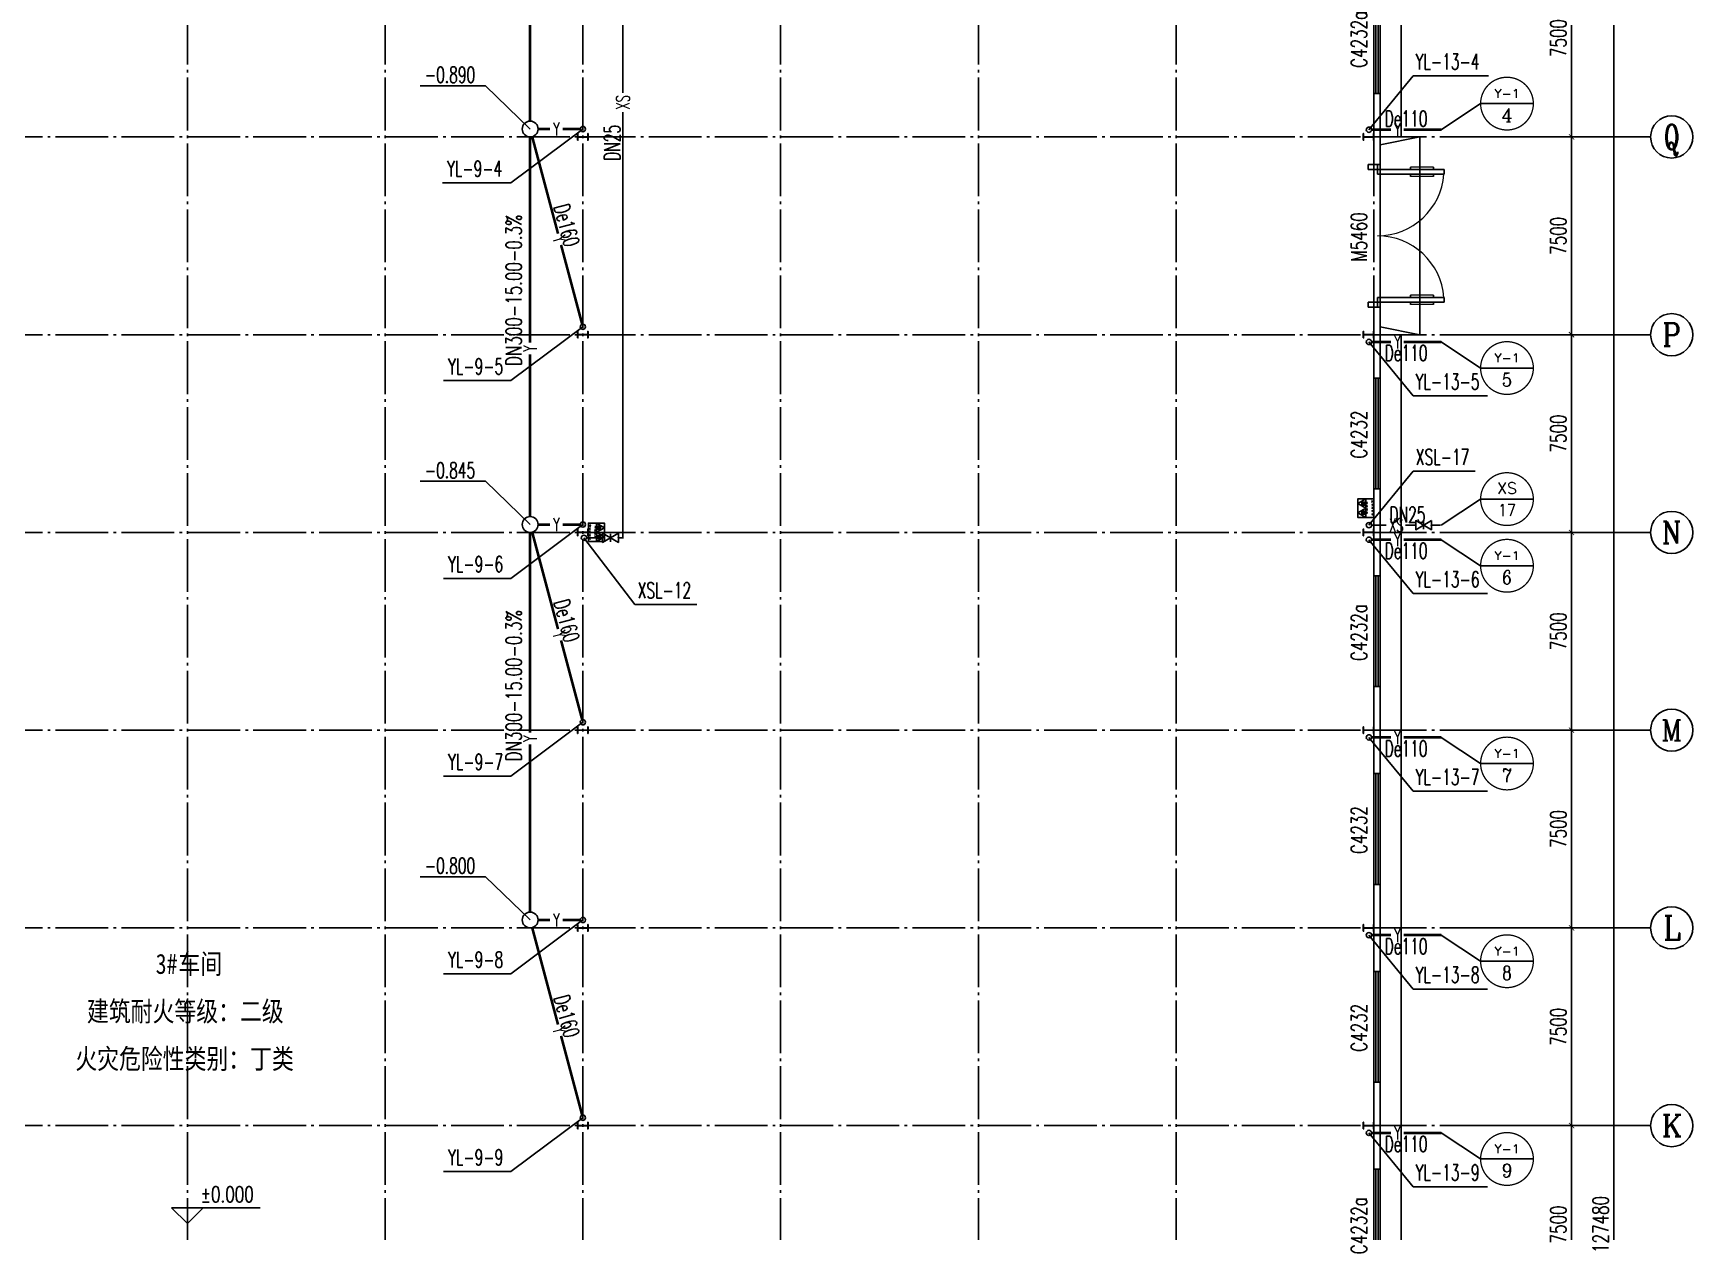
# Model space of a CAD drawing. Header units: millimetres. Extents: x 418304 to 847498, y 48187 to 111456.
# Drawn here: x 421535.7 to 421598.6, y 54710.5 to 54755.9 of the extents above; entities that cross this region are included whole.
import ezdxf
from ezdxf.enums import TextEntityAlignment as Align

# ---------------------------------------------------------------- set-up
doc = ezdxf.new("R2010")
doc.units = ezdxf.units.MM
doc.header["$LTSCALE"] = 1000
doc.linetypes.add('DOTE', pattern=[2.42, 2, -0.2, 0.02, -0.2])
for name, color, linetype in [('AXIS', 3, 'Continuous'), ('AXIS_TEXT', 7, 'Continuous'), ('COLUMN', 2, 'Continuous'), ('DIM_ELEV', 3, 'Continuous'), ('DIM_消防', 3, 'Continuous'), ('DIM_雨水', 3, 'Continuous'), ('DOTE', 8, 'DOTE'), ('EQUIP_消防', 7, 'Continuous'), ('PIPE-消防', 1, 'Continuous'), ('PIPE-雨水', 4, 'Continuous'), ('PUB_TEXT', 7, 'Continuous'), ('TEXT_消防', 7, 'Continuous'), ('TEXT_雨水', 7, 'Continuous'), ('TWT_LEAD', 3, 'Continuous'), ('TWT_TEXT', 7, 'Continuous'), ('VALVE_消防', 7, 'Continuous'), ('VPIPE-消防', 1, 'Continuous'), ('VPIPE-雨水', 4, 'Continuous'), ('WALL-PARAPET', 6, 'Continuous'), ('WELL_雨水', 4, 'Continuous'), ('WINDOW', 4, 'Continuous'), ('WINDOW_TEXT', 7, 'Continuous')]:
    doc.layers.add(name, color=color, linetype=linetype)
doc.styles.add('_TCH_AXIS', font='COMPLEX', dxfattribs={"bigfont": 'GBCBIG'})
doc.styles.add('_TCH_DIM', font='SIMPLEX', dxfattribs={"bigfont": 'GBCBIG'})
doc.styles.add('_TCH_DIM_T3', font='SIMPLEX', dxfattribs={"width": 0.705882, "bigfont": 'GBCBIG'})
doc.styles.add('_TCH_WINDOW', font='SIMPLEX', dxfattribs={"height": 3.5, "bigfont": 'GBCBIG'})
doc.styles.add('_TWT_CIRCLE', font='COMPLEX', dxfattribs={"width": 1.1, "height": 3, "bigfont": 'HZTXT'})
doc.styles.add('_TWT_PIPEDN', font='SIMPLEX', dxfattribs={"width": 0.8, "height": 3, "bigfont": 'HZTXT'})
doc.styles.add('_TWT_PIPETEXT', font='SIMPLEX', dxfattribs={"width": 0.8, "height": 3.5, "bigfont": 'HZTXT'})
doc.styles.add('_TWT_SERIAL', font='COMPLEX', dxfattribs={"width": 0.8, "height": 3, "bigfont": 'HZTXT'})
doc.styles.add('COMPLEX', font='COMPLEX')
doc.styles.add('YAYA', font='', dxfattribs={"width": 0.8, "height": 1})
doc.styles.get('YAYA').set_extended_font_data('SimSun')
doc.dimstyles.new('_TCH_ARCH&&200', dxfattribs={"dimtxt": 595, "dimasz": 200, "dimexe": 500, "dimexo": 600, "dimgap": 200, "dimtad": 1, "dimdec": 0, "dimzin": 0, "dimdsep": 46, "dimtxsty": '_TCH_DIM_T3', "dimblk": 'ARCHTICK', "dimcen": 0.09, "dimclrt": 7, "dimazin": 2, "dimtfac": 1, "dimtdec": 0, "dimtix": 1, "dimtmove": 2, "dimatfit": 3, "dimfxl": 0, "dimtolj": 1, "dimtzin": 0, "dimarcsym": 0})

# ---------------------------------------------------------------- blocks, each defined once
blk = doc.blocks.new('A$C797E1D2B')
at = {"layer": 'COLUMN'}
h = blk.add_hatch(color=256, dxfattribs=at)
h.paths.add_polyline_path([(125, 400), (250, 400), (250, 388), (130, 388), (130, 200), (125, 200)])
h.paths.add_polyline_path([(0, 400), (125, 400), (125, 200), (120, 200), (120, 388), (0, 388)])
h.paths.add_polyline_path([(0, 12), (120, 12), (120, 200), (125, 200), (125, 0), (0, 0)])
h.paths.add_polyline_path([(125, 200), (130, 200), (130, 12), (250, 12), (250, 0), (125, 0)])
blk.add_lwpolyline([(250, 0), (250, 12), (130, 12), (130, 388), (250, 388), (250, 400), (0, 400), (0, 388), (120, 388), (120, 12), (0, 12), (0, 0)], close=True, dxfattribs=at)
blk = doc.blocks.new('消防软管卷盘')
blk.add_lwpolyline([(4963954, 151899), (4963954, 150312), (4964641, 150312), (4964641, 151899)], close=True)
for points, const_width in [([(4964134, 151704), (4964482, 151704)], 1), ([(4964134, 151566), (4964482, 151566)], 1), ([(4964134, 151428), (4964482, 151428)], 1), ([(4964134, 151290), (4964482, 151290)], 1), ([(4964134, 151152), (4964482, 151152)], 1), ([(4964134, 151014), (4964482, 151014)], 0.1), ([(4964134, 150876), (4964482, 150876)], 1), ([(4964134, 150738), (4964482, 150738)], 1), ([(4964150, 150600), (4964499, 150600)], 1), ([(4964150, 150462), (4964499, 150462)], 1)]:
    blk.add_lwpolyline(points, dxfattribs=dict(const_width=const_width))
for centre, start, end in [((4964134, 151636), 90, 270), ((4964134, 151360), 90, 270), ((4964482, 151498), 270, 90), ((4964134, 151084), 90, 270), ((4964134, 150808), 90, 270), ((4964150, 150532), 90, 270), ((4964482, 151222), 270, 90), ((4964482, 150946), 270, 90), ((4964499, 150670), 270, 90)]:
    blk.add_arc(centre, 69, start, end)
blk = doc.blocks.new('$TwtSys$00000546')
h = blk.add_hatch()
h.set_pattern_fill('ANSI31', color=256, scale=200, style=0)
h.set_pattern_definition([(45, (-38543.802, -6670.83), (-17.67767, 17.67767), [])])
h.paths.add_polyline_path([(-65, 174), (65, 174), (65, 44), (-65, 44)])
for points in [[(0, 344), (-198, 0), (198, 0)], [(-65, 174), (65, 174), (65, 44), (-65, 44)]]:
    blk.add_lwpolyline(points, close=True)
blk = doc.blocks.new('92623')
blk.add_lwpolyline([(8910066, 83014), (8909273, 83014), (8909273, 82670), (8910066, 82670)], close=True)
at = {"xscale": -0.5, "yscale": 0.5, "zscale": 0.5, "rotation": 89.99999999998747}
blk.add_blockref('消防软管卷盘', (8985223, 2565334), dxfattribs=at)
at = {"layer": 'EQUIP_消防', "color": 8, "rotation": 180}
for p in [(8909471, 83014), (8909868, 83014)]:
    blk.add_blockref('$TwtSys$00000546', p, dxfattribs=at)
blk = doc.blocks.new('_AXISO')
blk.add_circle((0, 0), 0.5)
at = {"layer": 'AXIS_TEXT', "style": 'COMPLEX', "width": 1.041667}
blk.add_attdef('A', text='', height=0.56, dxfattribs=at).set_placement((-0.25, -0.28), (0.25, -0.28), align=Align.FIT)
blk = doc.blocks.new('_ArchTick')
at = {"color": 0, "linetype": 'ByBlock', "const_width": 0.15}
blk.add_lwpolyline([(-0.5, -0.5), (0.5, 0.5)], dxfattribs=at)
blk = doc.blocks.new('*D316')
at = {"layer": 'AXIS', "color": 0, "lineweight": -2}
for p, q in [((553078, 190694), (559578, 190694)), ((559078, 63214), (559078, 190694)), ((553078, 63214), (559578, 63214))]:
    blk.add_line(p, q, dxfattribs=at)
at = {"layer": 'Defpoints', "color": 0}
for p in [(552478, 190694), (559078, 190694), (552478, 63214)]:
    blk.add_point(p, dxfattribs=at)
at = {"layer": 'AXIS', "color": 0, "lineweight": -2, "xscale": 200, "yscale": 200, "zscale": 200}
for p, rotation in [((559078, 190694), 90), ((559078, 63214), 270)]:
    blk.add_blockref('_ArchTick', p, dxfattribs=dict(at, rotation=rotation))
at = {"layer": 'AXIS', "color": 7, "insert": (558581, 126954), "char_height": 595, "attachment_point": 5, "rotation": 90, "style": '_TCH_DIM_T3'}
blk.add_mtext('\\A1;127480', dxfattribs=at)
blk = doc.blocks.new('*D326')
at = {"layer": 'AXIS', "color": 0, "lineweight": -2}
for p, q in [((553078, 130704), (557978, 130704)), ((557478, 123204), (557478, 130704)), ((553078, 123204), (557978, 123204))]:
    blk.add_line(p, q, dxfattribs=at)
at = {"layer": 'Defpoints', "color": 0}
for p in [(552478, 130704), (557478, 130704), (552478, 123204)]:
    blk.add_point(p, dxfattribs=at)
at = {"layer": 'AXIS', "color": 0, "lineweight": -2, "xscale": 200, "yscale": 200, "zscale": 200}
for p, rotation in [((557478, 130704), 90), ((557478, 123204), 270)]:
    blk.add_blockref('_ArchTick', p, dxfattribs=dict(at, rotation=rotation))
at = {"layer": 'AXIS', "color": 7, "insert": (556981, 126954), "char_height": 595, "attachment_point": 5, "rotation": 90, "style": '_TCH_DIM_T3'}
blk.add_mtext('\\A1;7500', dxfattribs=at)
blk = doc.blocks.new('*D327')
at = {"layer": 'AXIS', "color": 0, "lineweight": -2}
for p, q in [((553078, 138204), (557978, 138204)), ((557478, 130704), (557478, 138204)), ((553078, 130704), (557978, 130704))]:
    blk.add_line(p, q, dxfattribs=at)
at = {"layer": 'Defpoints', "color": 0}
for p in [(552478, 138204), (557478, 138204), (552478, 130704)]:
    blk.add_point(p, dxfattribs=at)
at = {"layer": 'AXIS', "color": 0, "lineweight": -2, "xscale": 200, "yscale": 200, "zscale": 200}
for p, rotation in [((557478, 138204), 90), ((557478, 130704), 270)]:
    blk.add_blockref('_ArchTick', p, dxfattribs=dict(at, rotation=rotation))
at = {"layer": 'AXIS', "color": 7, "insert": (556981, 134454), "char_height": 595, "attachment_point": 5, "rotation": 90, "style": '_TCH_DIM_T3'}
blk.add_mtext('\\A1;7500', dxfattribs=at)
blk = doc.blocks.new('*D328')
at = {"layer": 'AXIS', "color": 0, "lineweight": -2}
for p, q in [((553078, 145704), (557978, 145704)), ((557478, 138204), (557478, 145704)), ((553078, 138204), (557978, 138204))]:
    blk.add_line(p, q, dxfattribs=at)
at = {"layer": 'Defpoints', "color": 0}
for p in [(552478, 145704), (557478, 145704), (552478, 138204)]:
    blk.add_point(p, dxfattribs=at)
at = {"layer": 'AXIS', "color": 0, "lineweight": -2, "xscale": 200, "yscale": 200, "zscale": 200}
for p, rotation in [((557478, 145704), 90), ((557478, 138204), 270)]:
    blk.add_blockref('_ArchTick', p, dxfattribs=dict(at, rotation=rotation))
at = {"layer": 'AXIS', "color": 7, "insert": (556981, 141954), "char_height": 595, "attachment_point": 5, "rotation": 90, "style": '_TCH_DIM_T3'}
blk.add_mtext('\\A1;7500', dxfattribs=at)
blk = doc.blocks.new('*D329')
at = {"layer": 'AXIS', "color": 0, "lineweight": -2}
for p, q in [((553078, 153204), (557978, 153204)), ((557478, 145704), (557478, 153204)), ((553078, 145704), (557978, 145704))]:
    blk.add_line(p, q, dxfattribs=at)
at = {"layer": 'Defpoints', "color": 0}
for p in [(552478, 153204), (557478, 153204), (552478, 145704)]:
    blk.add_point(p, dxfattribs=at)
at = {"layer": 'AXIS', "color": 0, "lineweight": -2, "xscale": 200, "yscale": 200, "zscale": 200}
for p, rotation in [((557478, 153204), 90), ((557478, 145704), 270)]:
    blk.add_blockref('_ArchTick', p, dxfattribs=dict(at, rotation=rotation))
at = {"layer": 'AXIS', "color": 7, "insert": (556981, 149454), "char_height": 595, "attachment_point": 5, "rotation": 90, "style": '_TCH_DIM_T3'}
blk.add_mtext('\\A1;7500', dxfattribs=at)
blk = doc.blocks.new('*D330')
at = {"layer": 'AXIS', "color": 0, "lineweight": -2}
for p, q in [((553078, 160704), (557978, 160704)), ((557478, 153204), (557478, 160704)), ((553078, 153204), (557978, 153204))]:
    blk.add_line(p, q, dxfattribs=at)
at = {"layer": 'Defpoints', "color": 0}
for p in [(552478, 160704), (557478, 160704), (552478, 153204)]:
    blk.add_point(p, dxfattribs=at)
at = {"layer": 'AXIS', "color": 0, "lineweight": -2, "xscale": 200, "yscale": 200, "zscale": 200}
for p, rotation in [((557478, 160704), 90), ((557478, 153204), 270)]:
    blk.add_blockref('_ArchTick', p, dxfattribs=dict(at, rotation=rotation))
at = {"layer": 'AXIS', "color": 7, "insert": (556981, 156954), "char_height": 595, "attachment_point": 5, "rotation": 90, "style": '_TCH_DIM_T3'}
blk.add_mtext('\\A1;7500', dxfattribs=at)
blk = doc.blocks.new('*D331')
at = {"layer": 'AXIS', "color": 0, "lineweight": -2}
for p, q in [((553078, 168204), (557978, 168204)), ((557478, 160704), (557478, 168204)), ((553078, 160704), (557978, 160704))]:
    blk.add_line(p, q, dxfattribs=at)
at = {"layer": 'Defpoints', "color": 0}
for p in [(552478, 168204), (557478, 168204), (552478, 160704)]:
    blk.add_point(p, dxfattribs=at)
at = {"layer": 'AXIS', "color": 0, "lineweight": -2, "xscale": 200, "yscale": 200, "zscale": 200}
for p, rotation in [((557478, 168204), 90), ((557478, 160704), 270)]:
    blk.add_blockref('_ArchTick', p, dxfattribs=dict(at, rotation=rotation))
at = {"layer": 'AXIS', "color": 7, "insert": (556981, 164454), "char_height": 595, "attachment_point": 5, "rotation": 90, "style": '_TCH_DIM_T3'}
blk.add_mtext('\\A1;7500', dxfattribs=at)
blk = doc.blocks.new('*D332')
at = {"layer": 'AXIS', "color": 0, "lineweight": -2}
for p, q in [((553078, 175704), (557978, 175704)), ((557478, 168204), (557478, 175704)), ((553078, 168204), (557978, 168204))]:
    blk.add_line(p, q, dxfattribs=at)
at = {"layer": 'Defpoints', "color": 0}
for p in [(552478, 175704), (557478, 175704), (552478, 168204)]:
    blk.add_point(p, dxfattribs=at)
at = {"layer": 'AXIS', "color": 0, "lineweight": -2, "xscale": 200, "yscale": 200, "zscale": 200}
for p, rotation in [((557478, 175704), 90), ((557478, 168204), 270)]:
    blk.add_blockref('_ArchTick', p, dxfattribs=dict(at, rotation=rotation))
at = {"layer": 'AXIS', "color": 7, "insert": (556981, 171954), "char_height": 595, "attachment_point": 5, "rotation": 90, "style": '_TCH_DIM_T3'}
blk.add_mtext('\\A1;7500', dxfattribs=at)
blk = doc.blocks.new('$DorLib2D$00000011')
for p, q in [((-0.467, 0.471), (-0.467, -0.062)), ((-0.467, 0.471), (-0.433, 0.471)), ((-0.433, 0.471), (-0.433, 0.004)), ((0.433, 0.471), (0.433, 0.004)), ((0.467, 0.471), (0.433, 0.471)), ((0.467, 0.471), (0.467, -0.062)), ((-0.483, 0.396), (-0.467, 0.396)), ((-0.417, 0.396), (-0.433, 0.396)), ((0.417, 0.396), (0.433, 0.396)), ((0.483, 0.396), (0.467, 0.396)), ((-0.483, 0.235), (-0.467, 0.235)), ((-0.417, 0.235), (-0.433, 0.235)), ((0.417, 0.235), (0.433, 0.235)), ((0.483, 0.235), (0.467, 0.235)), ((-0.5, 0.004), (-0.433, 0.004)), ((-0.5, 0.004), (-0.5, -0.062)), ((0.5, 0.004), (0.433, 0.004)), ((0.5, 0.004), (0.5, -0.062)), ((-0.5, -0.062), (-0.467, -0.062)), ((0.5, -0.062), (0.467, -0.062))]:
    blk.add_line(p, q)
at = {"lineweight": 13}
for p, q in [((-0.483, 0.396), (-0.483, 0.235)), ((-0.417, 0.396), (-0.417, 0.235)), ((0.417, 0.396), (0.417, 0.235)), ((0.483, 0.396), (0.483, 0.235))]:
    blk.add_line(p, q, dxfattribs=at)
for centre, start, end in [((-0.467, 0.004), 0, 85.904), ((0.467, 0.004), 94.096, 180)]:
    blk.add_arc(centre, 0.467, start, end, dxfattribs=at)
blk = doc.blocks.new('$TCHSYS$WIN2D')
for p, q in [((-0.5, 0.5), (0.5, 0.5)), ((-0.5, 0.5), (-0.5, -0.5)), ((0.5, 0.5), (0.5, -0.5)), ((0.5, 0.167), (-0.5, 0.167)), ((0.5, -0.167), (-0.5, -0.167)), ((-0.5, -0.5), (0.5, -0.5))]:
    blk.add_line(p, q)
blk = doc.blocks.new('$TwtSys$00000187')
blk.add_circle((0, 0, 0), 0.5)
blk = doc.blocks.new('$VALVE$00000296')
for points in [[(-125, 72), (-125, -72), (125, 72), (125, -72), (-125, 72)], [(0, 60), (0, -64)]]:
    blk.add_lwpolyline(points)
for p in [(-125, 0), (125, 0)]:
    blk.add_point(p)
blk = doc.blocks.new('234255')
at = {"layer": 'PIPE-消防', "linetype": 'Continuous'}
for points in [[(521491.3, 153000.9), (521491.3, 152965.9), (521526.3, 152965.9)], [(521491.3, 153000.9), (521526.3, 153000.9), (521526.3, 152965.9)]]:
    blk.add_hatch(color=256, dxfattribs=at).paths.add_polyline_path(points)
at = {"color": 8, "ltscale": 0.5}
for p, q in [((551718.1, 168203.9), (550218.1, 167903.9)), ((550218.1, 161003.9), (551718.1, 160703.9))]:
    blk.add_line(p, q, dxfattribs=at)
for points in [[(551018.1, 168203.9), (551018.1, 191493.9), (542478.1, 191493.9)], [(550218.1, 160703.9), (551718.1, 160703.9), (551718.1, 168203.9), (550218.1, 168203.9)], [(551018.1, 93203.9), (551018.1, 160703.9)]]:
    blk.add_lwpolyline(points, dxfattribs=at)
at = {"layer": 'AXIS'}
for p, q in [((552478.1, 168203.9), (560478.1, 168203.9)), ((552478.1, 160703.9), (560478.1, 160703.9)), ((552478.1, 153203.9), (560478.1, 153203.9)), ((552478.1, 145703.9), (560478.1, 145703.9)), ((552478.1, 138203.9), (560478.1, 138203.9)), ((552478.1, 130703.9), (560478.1, 130703.9))]:
    blk.add_line(p, q, dxfattribs=at)
at = {"layer": 'DIM_ELEV'}
for p, q in [((504978.1, 126990.7), (504378.1, 127590.7)), ((504378.1, 127590.7), (507738.1, 127590.7)), ((504978.1, 126990.7), (505578.1, 127590.7))]:
    blk.add_line(p, q, dxfattribs=at)
at = {"layer": 'DIM_消防'}
for p, q in [((552535.3, 168479.1), (554029.8, 169468.6)), ((556029.8, 169468.6), (554029.8, 169468.6)), ((552535.3, 160428.7), (554029.8, 159439.2)), ((556029.8, 159439.2), (554029.8, 159439.2)), ((549794.9, 153479.1), (551477.4, 155522.8, 3000)), ((551477.4, 155522.8, 3000), (553822.9, 155522.8, 3000)), ((552535.3, 153479.1), (554029.8, 154468.6)), ((556029.8, 154468.6), (554029.8, 154468.6)), ((520019, 153000.9), (521943.3, 150466.1)), ((552535.3, 152928.7), (554029.8, 151939.2)), ((556029.8, 151939.2), (554029.8, 151939.2)), ((521943.3, 150466.1), (524306.5, 150466.1)), ((552535.3, 145428.7), (554029.8, 144439.2)), ((556029.8, 144439.2), (554029.8, 144439.2)), ((552535.3, 137928.7), (554029.8, 136939.2)), ((556029.8, 136939.2), (554029.8, 136939.2)), ((552535.3, 130428.7), (554029.8, 129439.2)), ((556029.8, 129439.2), (554029.8, 129439.2))]:
    blk.add_line(p, q, dxfattribs=at)
at = {"layer": 'DIM_消防', "const_width": 50}
for points in [[(556029.8, 169468.6, 1), (554029.8, 169468.6, 1)], [(556029.8, 159439.2, 1), (554029.8, 159439.2, 1)], [(556029.8, 154468.6, 1), (554029.8, 154468.6, 1)], [(556029.8, 151939.2, 1), (554029.8, 151939.2, 1)], [(556029.8, 144439.2, 1), (554029.8, 144439.2, 1)], [(556029.8, 136939.2, 1), (554029.8, 136939.2, 1)], [(556029.8, 129439.2, 1), (554029.8, 129439.2, 1)]]:
    blk.add_lwpolyline(points, format="xyb", close=True, dxfattribs=at)
at = {"layer": 'DIM_雨水'}
for p, q in [((549794.9, 168479.1), (551477.4, 170522.8)), ((551477.4, 170522.8), (554327.5, 170522.8)), ((519978.1, 168503.9, 3000), (517247.7, 166460.2)), ((517247.7, 166460.2), (514651.6, 166460.2)), ((519978.1, 161003.9, 3000), (517247.7, 158960.2)), ((549794.9, 160428.7), (551477.4, 158385)), ((517247.7, 158960.2), (514687.6, 158960.2)), ((551477.4, 158385), (554291, 158385)), ((519978.1, 153503.9, 3000), (517247.7, 151460.2)), ((549794.9, 152928.7), (551477.4, 150885)), ((517247.7, 151460.2), (514687.6, 151460.2)), ((551477.4, 150885), (554291, 150885)), ((519978.1, 146003.9, 3000), (517247.7, 143960.2)), ((549794.9, 145428.7), (551477.4, 143385)), ((517247.7, 143960.2), (514687.6, 143960.2)), ((551477.4, 143385), (554291, 143385)), ((519978.1, 138503.9, 3000), (517247.7, 136460.2)), ((549794.9, 137928.7), (551477.4, 135885)), ((517247.7, 136460.2), (514687.6, 136460.2)), ((551477.4, 135885), (554291, 135885)), ((519978.1, 131003.9, 3000), (517247.7, 128960.2)), ((549794.9, 130428.7), (551477.4, 128385)), ((517247.7, 128960.2), (514687.6, 128960.2)), ((551477.4, 128385), (554291, 128385))]:
    blk.add_line(p, q, dxfattribs=at)
at = {"layer": 'DOTE'}
for p, q in [((504978.1, 60953.9), (504978.1, 192953.9)), ((512478.1, 60953.9), (512478.1, 192953.9)), ((519978.1, 60953.9), (519978.1, 192953.9)), ((527478.1, 60953.9), (527478.1, 192953.9)), ((534978.1, 60953.9), (534978.1, 192953.9)), ((542478.1, 60953.9), (542478.1, 192953.9)), ((549978.1, 60953.9), (549978.1, 192953.9)), ((457478.1, 168203.9), (552478.1, 168203.9)), ((457478.1, 160703.9), (552478.1, 160703.9)), ((457478.1, 153203.9), (552478.1, 153203.9)), ((457478.1, 145703.9), (552478.1, 145703.9)), ((457478.1, 138203.9), (552478.1, 138203.9)), ((457478.1, 130703.9), (552478.1, 130703.9))]:
    blk.add_line(p, q, dxfattribs=at)
at = {"layer": 'PIPE-消防', "linetype": 'Continuous', "const_width": 70}
for points in [[(521491.3, 169865.1), (521491.3, 183000.9)], [(521491.3, 153000.9), (521491.3, 169147)], [(520119, 153000.9), (520728.4, 153000.9)], [(521328.4, 153000.9), (521491.3, 153000.9)], [(549894.9, 153479.1), (550453.9, 153479.1)], [(551172, 153479.1), (551566.8, 153479.1)], [(552166.8, 153479.1), (552518.5, 153479.1)]]:
    blk.add_lwpolyline(points, dxfattribs=at)
at = {"layer": 'PIPE-雨水', "linetype": 'Continuous', "const_width": 100}
for points in [[(517978.1, 168803.9), (517978.1, 175561.1)], [(517978.1, 160405.8), (517978.1, 168203.9)], [(518055.4, 168214), (519036, 164536.7)], [(549894.9, 168479.1), (550627.3, 168479.1)], [(551116.9, 168479.1), (552535.3, 168479.1)], [(519150.4, 164107.9), (519952.3, 161100.5)], [(517978.1, 153803.9), (517978.1, 159962)], [(549894.9, 160428.7), (550627.3, 160428.7)], [(551116.9, 160428.7), (552535.3, 160428.7)], [(517978.1, 145606.2), (517978.1, 153203.9)], [(518055.4, 153214), (519036, 149536.7)], [(549894.9, 152928.7), (550627.3, 152928.7)], [(551116.9, 152928.7), (552535.3, 152928.7)], [(519150.4, 149107.9), (519952.3, 146100.5)], [(549894.9, 145428.7), (550627.3, 145428.7)], [(551116.9, 145428.7), (552535.3, 145428.7)], [(517978.1, 138803.9), (517978.1, 145162.4)], [(518055.4, 138214), (519036, 134536.7)], [(549894.9, 137928.7), (550627.3, 137928.7)], [(551116.9, 137928.7), (552535.3, 137928.7)], [(519150.4, 134107.9), (519952.3, 131100.5)], [(549894.9, 130428.7), (550627.3, 130428.7)], [(551116.9, 130428.7), (552535.3, 130428.7)]]:
    blk.add_lwpolyline(points, dxfattribs=at)
at = {"layer": 'PIPE-雨水', "linetype": 'Continuous', "ltscale": 2, "const_width": 100}
for points in [[(518725.8, 168503.9), (518278.1, 168503.9)], [(519878.1, 168503.9), (519215.3, 168503.9)], [(518725.8, 153503.9), (518278.1, 153503.9)], [(519878.1, 153503.9), (519215.3, 153503.9)], [(518725.8, 138503.9), (518278.1, 138503.9)], [(519878.1, 138503.9), (519215.3, 138503.9)]]:
    blk.add_lwpolyline(points, dxfattribs=at)
at = {"layer": 'TWT_LEAD'}
for p, q in [((516286.5, 170142.5), (513804.6, 170142.5)), ((517978.1, 168503.9), (516286.5, 170142.5)), ((516286.5, 155142.5), (513804.6, 155142.5)), ((517978.1, 153503.9), (516286.5, 155142.5)), ((516286.5, 140142.5), (513804.6, 140142.5)), ((517978.1, 138503.9), (516286.5, 140142.5))]:
    blk.add_line(p, q, dxfattribs=at)
at = {"layer": 'VPIPE-消防', "linetype": 'Continuous'}
for centre in [(520019, 153000.9), (549794.9, 153479.1)]:
    blk.add_circle(centre, 100, dxfattribs=at)
at = {"layer": 'VPIPE-雨水', "linetype": 'Continuous'}
for centre in [(519978.1, 168503.9), (549794.9, 168479.1), (519978.1, 161003.9), (549794.9, 160428.7), (519978.1, 153503.9), (549794.9, 152928.7), (519978.1, 146003.9), (549794.9, 145428.7), (519978.1, 138503.9), (549794.9, 137928.7), (519978.1, 131003.9), (549794.9, 130428.7)]:
    blk.add_circle(centre, 100, dxfattribs=at)
at = {"layer": 'WALL-PARAPET'}
for p, q in [((550218.1, 169853.9), (549978.1, 169853.9)), ((549978.1, 169853.9), (549978.1, 167153.9)), ((550218.1, 167153.9), (550218.1, 169853.9)), ((549978.1, 167153.9), (550218.1, 167153.9)), ((550218.1, 161753.9), (549978.1, 161753.9)), ((549978.1, 161753.9), (549978.1, 159053.9)), ((550218.1, 159053.9), (550218.1, 161753.9)), ((549978.1, 159053.9), (550218.1, 159053.9)), ((550218.1, 154853.9), (549978.1, 154853.9)), ((549978.1, 154853.9), (549978.1, 151553.9)), ((550218.1, 151553.9), (550218.1, 154853.9)), ((549978.1, 151553.9), (550218.1, 151553.9)), ((550218.1, 147353.9), (549978.1, 147353.9)), ((549978.1, 147353.9), (549978.1, 144053.9)), ((550218.1, 144053.9), (550218.1, 147353.9)), ((549978.1, 144053.9), (550218.1, 144053.9)), ((550218.1, 139853.9), (549978.1, 139853.9)), ((549978.1, 139853.9), (549978.1, 136553.9)), ((550218.1, 136553.9), (550218.1, 139853.9)), ((549978.1, 136553.9), (550218.1, 136553.9)), ((550218.1, 132353.9), (549978.1, 132353.9)), ((549978.1, 132353.9), (549978.1, 129053.9)), ((550218.1, 129053.9), (550218.1, 132353.9)), ((549978.1, 129053.9), (550218.1, 129053.9))]:
    blk.add_line(p, q, dxfattribs=at)
at = {"layer": 'WINDOW'}
blk.add_line((550218.1, 161753.9), (550218.1, 167153.9), dxfattribs=at)
at = {"rotation": 270}
for p in [(519778.1, 168328.9), (549578.1, 168328.9), (519778.1, 160828.9), (549578.1, 160828.9), (519778.1, 153328.9), (549578.1, 153328.9), (519778.1, 145828.9), (549578.1, 145828.9), (519778.1, 138328.9), (549578.1, 138328.9), (519778.1, 130828.9), (549578.1, 130828.9)]:
    blk.add_blockref('A$C797E1D2B', p, dxfattribs=at)
at = {"yscale": 0.882, "zscale": 0.882}
for p, xscale, rotation in [((476457.1, -7704203.3), -0.882, 270), ((593711.2, -7705119.4), 0.882, 90)]:
    blk.add_blockref('92623', p, dxfattribs=dict(at, xscale=xscale, rotation=rotation))
at = {"layer": 'AXIS'}
ref = blk.add_blockref('_AXISO', (561278.1, 168203.9), dxfattribs=dict(at, xscale=1600, yscale=1600, zscale=1600))
ref.add_attrib('A', 'Q', dxfattribs={"layer": 'AXIS_TEXT', "height": 953.9, "style": '_TCH_AXIS', "width": 0.807692}).set_placement((560984.6, 167726.9), (561571.6, 167726.9), align=Align.FIT)
ref = blk.add_blockref('_AXISO', (561278.1, 160703.9), dxfattribs=dict(at, xscale=1600, yscale=1600, zscale=1600))
ref.add_attrib('A', 'P', dxfattribs={"layer": 'AXIS_TEXT', "height": 870.5, "style": '_TCH_AXIS'}).set_placement((560925.8, 160268.6), (561630.5, 160268.6), align=Align.FIT)
ref = blk.add_blockref('_AXISO', (561278.1, 153203.9), dxfattribs=dict(at, xscale=1600, yscale=1600, zscale=1600))
ref.add_attrib('A', 'N', dxfattribs={"layer": 'AXIS_TEXT', "height": 830.5, "style": '_TCH_AXIS'}).set_placement((560902.4, 152788.6), (561653.8, 152788.6), align=Align.FIT)
ref = blk.add_blockref('_AXISO', (561278.1, 145703.9), dxfattribs=dict(at, xscale=1600, yscale=1600, zscale=1600))
ref.add_attrib('A', 'M', dxfattribs={"layer": 'AXIS_TEXT', "height": 792, "style": '_TCH_AXIS'}).set_placement((560882.1, 145307.9), (561674.1, 145307.9), align=Align.FIT)
ref = blk.add_blockref('_AXISO', (561278.1, 138203.9), dxfattribs=dict(at, xscale=1600, yscale=1600, zscale=1600))
ref.add_attrib('A', 'L', dxfattribs={"layer": 'AXIS_TEXT', "height": 911.4, "style": '_TCH_AXIS'}).set_placement((560952.6, 137748.2), (561603.6, 137748.2), align=Align.FIT)
ref = blk.add_blockref('_AXISO', (561278.1, 130703.9), dxfattribs=dict(at, xscale=1600, yscale=1600, zscale=1600))
ref.add_attrib('A', 'K', dxfattribs={"layer": 'AXIS_TEXT', "height": 830.5, "style": '_TCH_AXIS'}).set_placement((560902.4, 130288.6), (561653.8, 130288.6), align=Align.FIT)
at = {"layer": 'VALVE_消防', "yscale": 2.4, "zscale": 2.4}
for p, xscale in [((551866.8, 153479.1), -2.4), ((521028.4, 153000.9), 2.4)]:
    blk.add_blockref('$VALVE$00000296', p, dxfattribs=dict(at, xscale=xscale))
at = {"layer": 'WELL_雨水', "xscale": 600, "yscale": 600, "zscale": 600, "rotation": 270}
for p in [(517978.1, 168503.9), (517978.1, 153503.9), (517978.1, 138503.9)]:
    blk.add_blockref('$TwtSys$00000187', p, dxfattribs=at)
at = {"layer": 'WINDOW'}
ref = blk.add_blockref('$TCHSYS$WIN2D', (550098.1, 171953.9), dxfattribs=dict(at, xscale=-4200, yscale=-240, zscale=-4200, rotation=90))
ref.add_attrib('A', 'C4232a', (549715.8, 170823.9), dxfattribs={"layer": 'WINDOW_TEXT', "height": 595, "rotation": 90, "style": '_TCH_WINDOW', "width": 0.705882})
ref = blk.add_blockref('$DorLib2D$00000011', (550098.1, 164453.9), dxfattribs=dict(at, xscale=-5400, yscale=-5400, zscale=-5400, rotation=90))
ref.add_attrib('A', 'M5460', (549715.8, 163473.9), dxfattribs={"layer": 'WINDOW_TEXT', "height": 595, "rotation": 90, "style": '_TCH_WINDOW', "width": 0.705882})
ref = blk.add_blockref('$TCHSYS$WIN2D', (550098.1, 156953.9), dxfattribs=dict(at, xscale=-4200, yscale=-240, zscale=-4200, rotation=90))
ref.add_attrib('A', 'C4232', (549715.8, 156003.9), dxfattribs={"layer": 'WINDOW_TEXT', "height": 595, "rotation": 90, "style": '_TCH_WINDOW', "width": 0.705882})
ref = blk.add_blockref('$TCHSYS$WIN2D', (550098.1, 149453.9), dxfattribs=dict(at, xscale=-4200, yscale=-240, zscale=-4200, rotation=90))
ref.add_attrib('A', 'C4232a', (549715.8, 148323.9), dxfattribs={"layer": 'WINDOW_TEXT', "height": 595, "rotation": 90, "style": '_TCH_WINDOW', "width": 0.705882})
ref = blk.add_blockref('$TCHSYS$WIN2D', (550098.1, 141953.9), dxfattribs=dict(at, xscale=-4200, yscale=-240, zscale=-4200, rotation=90))
ref.add_attrib('A', 'C4232', (549715.8, 141003.9), dxfattribs={"layer": 'WINDOW_TEXT', "height": 595, "rotation": 90, "style": '_TCH_WINDOW', "width": 0.705882})
ref = blk.add_blockref('$TCHSYS$WIN2D', (550098.1, 134453.9), dxfattribs=dict(at, xscale=-4200, yscale=-240, zscale=-4200, rotation=90))
ref.add_attrib('A', 'C4232', (549715.8, 133503.9), dxfattribs={"layer": 'WINDOW_TEXT', "height": 595, "rotation": 90, "style": '_TCH_WINDOW', "width": 0.705882})
ref = blk.add_blockref('$TCHSYS$WIN2D', (550098.1, 126953.9), dxfattribs=dict(at, xscale=-4200, yscale=-240, zscale=-4200, rotation=90))
ref.add_attrib('A', 'C4232a', (549715.8, 125823.9), dxfattribs={"layer": 'WINDOW_TEXT', "height": 595, "rotation": 90, "style": '_TCH_WINDOW', "width": 0.705882})
at = {"layer": 'DIM_消防', "color": 7, "style": '_TWT_CIRCLE'}
for s, height, p, p2 in [('Y-1', 327.27, (554549.8, 169688.6), (555509.8, 169688.6)), ('4', 509.7, (554816.2, 168772), (555243.4, 168772)), ('Y-1', 327.27, (554549.8, 159659.2), (555509.8, 159659.2)), ('5', 517.5, (554840, 158736), (555219.5, 158736)), ('XS', 423.95, (554652.3, 154669.4), (555407.3, 154669.4)), ('17', 448.85, (554688.9, 153823.2), (555370.7, 153823.2)), ('Y-1', 327.27, (554549.8, 152159.2), (555509.8, 152159.2)), ('6', 517.5, (554840, 151236), (555219.5, 151236)), ('Y-1', 327.27, (554549.8, 144659.2), (555509.8, 144659.2)), ('7', 517.5, (554840, 143736), (555219.5, 143736)), ('Y-1', 327.27, (554549.8, 137159.2), (555509.8, 137159.2)), ('8', 517.5, (554840, 136236), (555219.5, 136236)), ('Y-1', 327.27, (554549.8, 129659.2), (555509.8, 129659.2)), ('9', 517.5, (554840, 128736), (555219.5, 128736))]:
    blk.add_text(s, height=height, dxfattribs=at).set_placement(p, p2, align=Align.FIT)
at = {"layer": 'PUB_TEXT'}
for s, height, style, width, p in [('车间', 759.49, 'YAYA', 0.8, (504639.1, 136460.3)), ('3#', 759.49, 'YAYA', 0.8, (503775, 136460.3)), ('建筑耐火等级：二级', 759.49, 'YAYA', 0.8, (501169.1, 134660.3)), ('火灾危险性类别：丁类', 759.49, 'YAYA', 0.8, (500726.9, 132860.3)), ('%%P0.000', 595, '_TCH_DIM', 0.705882, (505478.1, 127800.7))]:
    blk.add_text(s, height=height, dxfattribs=dict(at, style=style, width=width)).set_placement(p)
at = {"layer": 'TEXT_消防', "style": '_TWT_PIPETEXT', "width": 0.64}
blk.add_text('XS', height=500, rotation=90, dxfattribs=at).set_placement((521741.3, 169247))
at = {"layer": 'TEXT_消防', "linetype": 'Continuous', "style": '_TWT_PIPEDN', "width": 0.64}
blk.add_text('DN25', height=600, rotation=90, dxfattribs=at).set_placement((521391.3, 167296.9))
at = {"layer": 'TEXT_消防', "style": '_TWT_PIPETEXT', "width": 0.64}
blk.add_text('XS', height=500, dxfattribs=at).set_placement((550553.9, 153229.1))
at = {"layer": 'TEXT_消防', "linetype": 'Continuous', "style": '_TWT_PIPEDN', "width": 0.64}
blk.add_text('DN25', height=600, dxfattribs=at).set_placement((550573.5, 153579.1))
at = {"layer": 'TEXT_雨水', "style": '_TWT_PIPETEXT', "width": 0.64}
for p in [(518848.6, 168253.9), (550750.2, 168229.1), (550750.2, 160178.7), (518848.6, 153253.9), (550750.2, 152678.7), (550750.2, 145178.7), (518848.6, 138253.9), (550750.2, 137678.7), (550750.2, 130178.7)]:
    blk.add_text('Y', height=500, dxfattribs=at).set_placement(p)
at = {"layer": 'TEXT_雨水', "linetype": 'Continuous', "style": '_TWT_PIPEDN', "width": 0.64}
for p in [(550387.9, 168600), (550387.9, 159707.7), (550387.9, 152207.7), (550387.9, 144707.7), (550387.9, 137207.7), (550387.9, 129707.7)]:
    blk.add_text('De110', height=600, dxfattribs=at).set_placement(p)
for p in [(518865.1, 165565.9), (518865.1, 150565.9), (518865.1, 135565.9)]:
    blk.add_text('De160', height=600, rotation=284.931417, dxfattribs=at).set_placement(p)
at = {"layer": 'TEXT_雨水', "style": '_TWT_PIPETEXT', "width": 0.64}
for rotation, p in [(284.931417, (518820.2, 164375.7)), (90, (518228.1, 160062)), (284.931417, (518820.2, 149375.7)), (90, (518228.1, 145262.4)), (284.931417, (518820.2, 134375.7))]:
    blk.add_text('Y', height=500, rotation=rotation, dxfattribs=at).set_placement(p)
at = {"layer": 'TWT_TEXT', "style": '_TWT_SERIAL', "width": 0.64}
for s, p in [('YL-13-4', (551569.2, 170762.8)), ('-0.890', (513984.6, 170262.5)), ('YL-9-4', (514831.6, 166700.2)), ('YL-9-5', (514867.6, 159200.2)), ('YL-13-5', (551569.3, 158625)), ('XSL-17', (551576.6, 155762.8, 3000)), ('-0.845', (513984.6, 155262.5)), ('YL-9-6', (514867.6, 151700.2)), ('YL-13-6', (551569.3, 151125)), ('XSL-12', (522060.2, 150706.1)), ('YL-9-7', (514867.6, 144200.2)), ('YL-13-7', (551569.3, 143625)), ('-0.800', (513984.6, 140262.5)), ('YL-9-8', (514867.6, 136700.2)), ('YL-13-8', (551569.3, 136125)), ('YL-9-9', (514867.6, 129200.2)), ('YL-13-9', (551569.3, 128625))]:
    blk.add_text(s, height=600, dxfattribs=at).set_placement(p)
at = {"layer": 'TWT_TEXT', "style": '_TCH_DIM', "width": 0.705882}
for p in [(517656.2, 159515.8), (517656.2, 144515.8)]:
    blk.add_text('DN300-15.00-0.3%', height=595, rotation=90, dxfattribs=at).set_placement(p)
at = {"layer": 'AXIS'}
for p1, p2, distance, text, picture, middle in [((552478.1, 63213.9), (552478.1, 190693.9), -6600, '127480', '*D316', (558580.6, 126953.9)), ((552478.1, 168203.9), (552478.1, 175703.9), -5000, '7500', '*D332', (556980.6, 171953.9)), ((552478.1, 160703.9), (552478.1, 168203.9), -5000, '7500', '*D331', (556980.6, 164453.9)), ((552478.1, 153203.9), (552478.1, 160703.9), -5000, '7500', '*D330', (556980.6, 156953.9)), ((552478.1, 145703.9), (552478.1, 153203.9), -5000, '7500', '*D329', (556980.6, 149453.9)), ((552478.1, 138203.9), (552478.1, 145703.9), -5000, '7500', '*D328', (556980.6, 141953.9)), ((552478.1, 130703.9), (552478.1, 138203.9), -5000, '7500', '*D327', (556980.6, 134453.9)), ((552478.1, 123203.9), (552478.1, 130703.9), -5000, '7500', '*D326', (556980.6, 126953.9))]:
    dim = blk.add_aligned_dim(p1=p1, p2=p2, distance=distance, text=text, dimstyle='_TCH_ARCH&&200', dxfattribs=at)
    dim.commit()
    dim.dimension.update_dxf_attribs({"geometry": picture, "text_midpoint": middle})

msp = doc.modelspace()

# ---------------------------------------------------------------- block references
at = {"xscale": 0.001, "yscale": 0.001, "zscale": 0.001}
msp.add_blockref('234255', (421036.532, 54583.777), dxfattribs=at)

doc.saveas('drawing.dxf')
